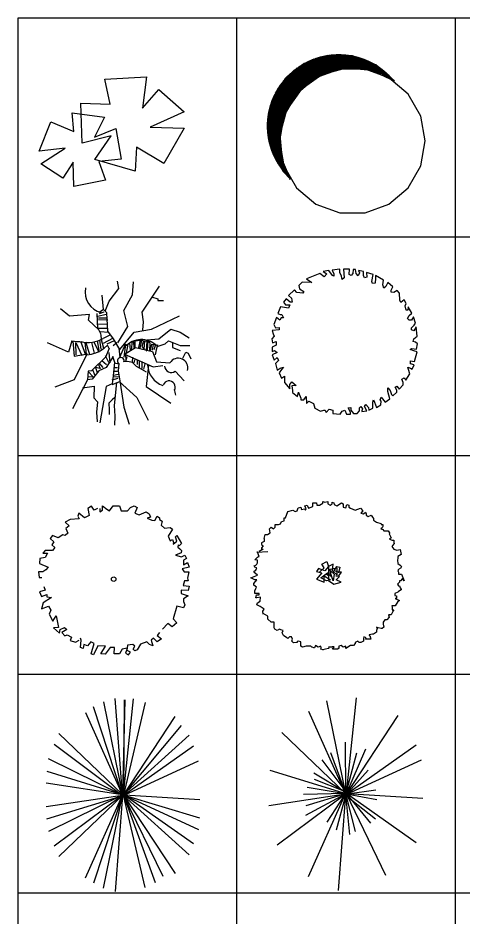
# Model space of a CAD drawing. Extents: x -72339 to 59654, y -38057 to 42097.
# Drawn here: x -346 to 11883, y 17224 to 41917 of the extents above; entities that cross this region are included whole.
import ezdxf

# ---------------------------------------------------------------- set-up
doc = ezdxf.new("R2010")
doc.units = 0
doc.header["$MEASUREMENT"] = 0
doc.layers.get('0').update_dxf_attribs({"linetype": 'CONTINUOUS'})
doc.styles.add('DIM', font='txt')

# ---------------------------------------------------------------- blocks, each defined once
blk = doc.blocks.new('431')
for p, q in [((-491, 2597), (33, 43)), ((59, 57), (333, 2681)), ((-986, 2311), (33, 43)), ((59, 42), (1473, 2196)), ((33, 57), (-1715, 1732)), ((24, 1469), (36, 71)), ((582, 1269), (36, 0)), ((1973, 1383), (71, 42)), ((59, 14), (-368, 1169)), ((36, 0), (345, 1169)), ((-618, 984), (95, 28)), ((71, 42), (2115, 984)), ((-2044, 699), (71, 43)), ((-832, 627), (12, 114)), ((36, 0), (654, 699)), ((12, 114), (-820, 442)), ((83, 43), (-2068, -285)), ((-1842, -1350), (21, 42)), ((24, 57), (-1117, 28)), ((-1058, -542), (36, 43)), ((36, 43), (-1058, -285)), ((-1022, 228), (24, 57)), ((-986, -2225), (33, 43)), ((-475, -727), (0, 0)), ((33, 28), (-167, -2602)), ((36, 57), (297, -984)), ((36, 28), (142, -1070)), ((36, 14), (855, -642)), ((47, 57), (713, -756)), ((1141, -2196), (59, 43)), ((1973, -1297), (71, 43)), ((83, 43), (867, 157)), ((2151, -85), (83, 43)), ((891, -114), (107, 28)), ((-214, -941), (36, -29))]:
    blk.add_line(p, q)
at = {"linetype": 'Continuous', "style": 'DIM', "flags": 1}
for tag in ['XVALUE', 'YVALUE']:
    blk.add_attdef(tag, (-98860, -67324), '', height=0.02, dxfattribs=at)
blk = doc.blocks.new('430')
for p, q in [((-524, 2568), (0, 15)), ((0, 29), (-201, 2659)), ((60, 2623), (0, 29)), ((26, 29), (299, 2652)), ((38, 2624), (26, 29)), ((620, 2553), (26, 14)), ((-1020, 2282), (0, 15)), ((0, 15), (-801, 2433)), ((26, 14), (1440, 2168)), ((1606, 1925), (26, 29)), ((0, 29), (-1749, 1703)), ((26, 29), (1820, 1654)), ((-1876, 1407), (-12, 15)), ((1939, 1355), (38, 14)), ((-12, 15), (-2029, 1012)), ((38, 14), (2082, 956)), ((-2077, 670), (38, 15)), ((50, 15), (-2101, 343)), ((50, 15), (-2101, -313)), ((-2077, -641), (38, 15)), ((-12, 14), (-2029, -983)), ((-1876, -1378), (-12, 14)), ((0, 0), (-1749, -1674)), ((-1020, -2253), (0, 14)), ((0, 14), (-801, -2404)), ((-524, -2539), (0, 14)), ((0, 0), (-201, -2630)), ((26, 15), (1440, -2138)), ((1107, -2224), (26, 15)), ((26, 15), (893, -2381)), ((620, -2524), (26, 15)), ((26, 0), (1820, -1625)), ((38, 15), (2105, -613)), ((38, 15), (2082, -927)), ((1939, -1326), (38, 15)), ((2117, -114), (50, 15))]:
    blk.add_line(p, q)
at = {"linetype": 'Continuous', "style": 'DIM', "flags": 1}
for tag in ['XVALUE', 'YVALUE']:
    blk.add_attdef(tag, (-92605, -67488), '', height=0.02, dxfattribs=at)
blk = doc.blocks.new('*X217')
at = {"color": 0}
for p, q in [((107, 2942), (1986, 4821)), ((107, 2950), (1978, 4821)), ((107, 2957), (1971, 4820)), ((108, 2964), (1963, 4820)), ((108, 2972), (1956, 4820)), ((109, 2979), (1948, 4819)), ((109, 2987), (1941, 4819)), ((110, 2995), (1933, 4818)), ((110, 3002), (1926, 4818)), ((111, 3010), (1918, 4817)), ((111, 3018), (1910, 4816)), ((112, 3025), (1902, 4816)), ((113, 3033), (1895, 4815)), ((113, 3041), (1887, 4814)), ((114, 3049), (1879, 4814)), ((115, 3056), (1871, 4813)), ((116, 3064), (1863, 4812)), ((117, 3072), (1855, 4811)), ((118, 3080), (1847, 4810)), ((118, 3088), (1839, 4809)), ((119, 3096), (1831, 4808)), ((120, 3104), (1823, 4807)), ((121, 3113), (1815, 4806)), ((123, 3121), (1807, 4805)), ((124, 3129), (1799, 4804)), ((125, 3137), (1791, 4803)), ((126, 3145), (1782, 4802)), ((127, 3154), (1774, 4800)), ((129, 3162), (1766, 4799)), ((130, 3170), (1757, 4798)), ((131, 3179), (1749, 4796)), ((133, 3187), (1740, 4795)), ((134, 3196), (1732, 4794)), ((136, 3205), (1723, 4792)), ((137, 3213), (1715, 4790)), ((139, 3222), (1706, 4789)), ((141, 3231), (1697, 4787)), ((142, 3239), (1688, 4785)), ((144, 3248), (1679, 4784)), ((146, 3257), (1671, 4782)), ((148, 3266), (1662, 4780)), ((150, 3275), (1653, 4778)), ((152, 3284), (1644, 4776)), ((154, 3293), (1634, 4774)), ((156, 3303), (1625, 4772)), ((158, 3312), (1616, 4770)), ((160, 3321), (1607, 4767)), ((163, 3330), (1597, 4765)), ((165, 3340), (1588, 4763)), ((167, 3349), (1578, 4760)), ((170, 3359), (1569, 4758)), ((172, 3369), (1559, 4755)), ((175, 3378), (1549, 4753)), ((178, 3388), (1540, 4750)), ((181, 3398), (1530, 4747)), ((184, 3408), (1520, 4744)), ((186, 3418), (1510, 4741)), ((189, 3428), (1500, 4738)), ((193, 3438), (1489, 4735)), ((196, 3449), (1479, 4732)), ((199, 3459), (1469, 4729)), ((203, 3469), (1458, 4725)), ((206, 3480), (1448, 4722)), ((210, 3491), (1437, 4718)), ((213, 3501), (1426, 4714)), ((217, 3512), (1415, 4711)), ((221, 3523), (1404, 4707)), ((225, 3534), (1393, 4703)), ((229, 3546), (1382, 4698)), ((234, 3557), (1371, 4694)), ((1132, 3960), (1993, 4821)), ((1178, 4000), (2000, 4822)), ((1214, 4028), (2008, 4822)), ((1245, 4052), (2015, 4822)), ((1272, 4072), (2022, 4822)), ((1297, 4090), (2029, 4822)), ((1320, 4106), (2037, 4823)), ((1341, 4120), (2044, 4823)), ((1362, 4134), (2051, 4823)), ((1381, 4146), (2058, 4823)), ((1400, 4158), (2065, 4823)), ((1418, 4169), (2072, 4823)), ((1436, 4179), (2079, 4823)), ((1452, 4189), (2086, 4823)), ((1469, 4198), (2093, 4823)), ((1485, 4207), (2100, 4823)), ((1500, 4216), (2107, 4823)), ((1515, 4224), (2114, 4822)), ((1530, 4231), (2121, 4822)), ((1545, 4239), (2128, 4822)), ((1559, 4246), (2135, 4822)), ((1573, 4253), (2142, 4822)), ((1586, 4259), (2149, 4821)), ((1600, 4266), (2155, 4821)), ((1613, 4272), (2162, 4821)), ((1626, 4278), (2169, 4820)), ((1639, 4283), (2176, 4820)), ((1651, 4289), (2182, 4820)), ((1664, 4294), (2189, 4819)), ((1676, 4299), (2196, 4819)), ((1688, 4304), (2202, 4818)), ((1700, 4309), (2209, 4818)), ((1712, 4314), (2215, 4818)), ((1724, 4319), (2222, 4817)), ((1735, 4323), (2229, 4817)), ((1746, 4327), (2235, 4816)), ((1758, 4332), (2242, 4815)), ((1769, 4336), (2248, 4815)), ((1780, 4340), (2255, 4814)), ((1791, 4343), (2261, 4814)), ((1802, 4347), (2267, 4813)), ((1812, 4351), (2274, 4812)), ((1823, 4354), (2280, 4812)), ((1833, 4358), (2287, 4811)), ((1844, 4361), (2293, 4810)), ((1854, 4364), (2299, 4810)), ((1864, 4367), (2306, 4809)), ((1874, 4371), (2312, 4808)), ((1885, 4374), (2318, 4807)), ((1895, 4376), (2324, 4806)), ((1904, 4379), (2331, 4806)), ((1914, 4382), (2337, 4805)), ((1924, 4385), (2343, 4804)), ((1934, 4387), (2349, 4803)), ((1943, 4390), (2356, 4802)), ((1953, 4392), (2362, 4801)), ((1962, 4395), (2368, 4800)), ((1972, 4397), (2374, 4799)), ((1981, 4399), (2380, 4798)), ((1990, 4402), (2386, 4797)), ((2000, 4404), (2392, 4796)), ((2009, 4406), (2398, 4795)), ((2018, 4408), (2404, 4794)), ((2027, 4410), (2410, 4793)), ((2036, 4412), (2416, 4792)), ((2045, 4414), (2422, 4791)), ((2054, 4415), (2428, 4790)), ((2063, 4417), (2434, 4789)), ((2071, 4419), (2440, 4788)), ((2080, 4421), (2446, 4787)), ((2089, 4422), (2452, 4786)), ((2097, 4424), (2458, 4784)), ((2106, 4425), (2464, 4783)), ((2115, 4427), (2470, 4782)), ((2123, 4428), (2476, 4781)), ((2131, 4430), (2481, 4779)), ((2140, 4431), (2487, 4778)), ((2148, 4432), (2493, 4777)), ((2157, 4433), (2499, 4776)), ((2165, 4435), (2505, 4774)), ((2173, 4436), (2510, 4773)), ((2181, 4437), (2516, 4772)), ((2189, 4438), (2522, 4770)), ((2198, 4439), (2528, 4769)), ((2206, 4440), (2533, 4768)), ((2214, 4441), (2539, 4766)), ((2222, 4442), (2545, 4765)), ((2230, 4443), (2550, 4763)), ((2238, 4444), (2556, 4762)), ((2246, 4445), (2561, 4761)), ((2253, 4445), (2567, 4759)), ((2261, 4446), (2573, 4758)), ((2269, 4447), (2578, 4756)), ((2277, 4448), (2584, 4755)), ((2284, 4448), (2589, 4753)), ((2292, 4449), (2595, 4752)), ((2300, 4449), (2600, 4750)), ((2307, 4450), (2606, 4749)), ((2315, 4451), (2612, 4747)), ((2323, 4451), (2617, 4745)), ((2330, 4452), (2622, 4744)), ((2338, 4452), (2628, 4742)), ((2345, 4452), (2633, 4741)), ((2353, 4453), (2639, 4739)), ((2360, 4453), (2644, 4737)), ((2367, 4453), (2650, 4736)), ((2375, 4454), (2655, 4734)), ((2382, 4454), (2660, 4732)), ((2389, 4454), (2666, 4731)), ((2397, 4454), (2671, 4729)), ((2404, 4455), (2677, 4727)), ((2411, 4455), (2682, 4725)), ((2418, 4455), (2687, 4724)), ((2426, 4455), (2692, 4722)), ((2433, 4455), (2698, 4720)), ((2440, 4455), (2703, 4718)), ((2447, 4455), (2708, 4717)), ((2454, 4455), (2714, 4715)), ((2461, 4455), (2719, 4713)), ((2468, 4455), (2724, 4711)), ((2475, 4455), (2729, 4709)), ((2482, 4455), (2735, 4707)), ((2489, 4455), (2740, 4705)), ((2496, 4455), (2745, 4704)), ((2503, 4454), (2750, 4702)), ((2510, 4454), (2755, 4700)), ((2517, 4454), (2760, 4698)), ((2523, 4454), (2766, 4696)), ((2530, 4454), (2771, 4694)), ((2537, 4453), (2776, 4692)), ((238, 3568), (1359, 4690)), ((243, 3580), (1348, 4685)), ((247, 3592), (1336, 4681)), ((252, 3604), (1324, 4676)), ((257, 3616), (1312, 4671)), ((262, 3628), (1300, 4666)), ((268, 3640), (1287, 4660)), ((273, 3653), (1275, 4655)), ((279, 3666), (1262, 4649)), ((285, 3679), (1249, 4643)), ((291, 3692), (1236, 4637)), ((297, 3705), (1222, 4631)), ((304, 3719), (1209, 4624)), ((311, 3733), (1195, 4617)), ((318, 3747), (1180, 4610)), ((325, 3762), (1166, 4602)), ((333, 3777), (1151, 4595)), ((341, 3792), (1136, 4587)), ((350, 3807), (1120, 4578)), ((359, 3823), (1104, 4569)), ((368, 3840), (1088, 4560)), ((378, 3857), (1071, 4550)), ((388, 3875), (1053, 4539)), ((400, 3893), (1035, 4528)), ((412, 3912), (1016, 4516)), ((424, 3932), (996, 4503)), ((438, 3953), (975, 4490)), ((453, 3975), (953, 4474)), ((470, 3998), (929, 4458)), ((2544, 4453), (2781, 4690)), ((2551, 4453), (2786, 4688)), ((2557, 4452), (2791, 4686)), ((2564, 4452), (2796, 4684)), ((2571, 4452), (2801, 4682)), ((2577, 4451), (2806, 4680)), ((2584, 4451), (2811, 4678)), ((2591, 4450), (2816, 4676)), ((2597, 4450), (2821, 4674)), ((2604, 4449), (2826, 4672)), ((2610, 4449), (2831, 4670)), ((2617, 4448), (2836, 4668)), ((2623, 4448), (2841, 4666)), ((2630, 4447), (2846, 4663)), ((2636, 4447), (2851, 4661)), ((2643, 4446), (2856, 4659)), ((2649, 4445), (2861, 4657)), ((2656, 4445), (2866, 4655)), ((2662, 4444), (2871, 4653)), ((2668, 4443), (2876, 4650)), ((2675, 4443), (2880, 4648)), ((2681, 4442), (2885, 4646)), ((2687, 4441), (2890, 4644)), ((2694, 4440), (2895, 4642)), ((2700, 4440), (2900, 4639)), ((2706, 4439), (2905, 4637)), ((2713, 4438), (2909, 4635)), ((2719, 4437), (2914, 4633)), ((2725, 4436), (2919, 4630)), ((2731, 4435), (2924, 4628)), ((2737, 4435), (2929, 4626)), ((2744, 4434), (2933, 4623)), ((2750, 4433), (2938, 4621)), ((2756, 4432), (2943, 4619)), ((2762, 4431), (2948, 4616)), ((2768, 4430), (2952, 4614)), ((2774, 4429), (2957, 4612)), ((2780, 4428), (2962, 4609)), ((2786, 4427), (2966, 4607)), ((2792, 4426), (2971, 4604)), ((2798, 4425), (2976, 4602)), ((2804, 4424), (2980, 4600)), ((2810, 4423), (2985, 4597)), ((2816, 4421), (2990, 4595)), ((2822, 4420), (2994, 4592)), ((2828, 4419), (2999, 4590)), ((2834, 4418), (3003, 4587)), ((2840, 4417), (3008, 4585)), ((2846, 4416), (3013, 4582)), ((2852, 4415), (3017, 4580)), ((2858, 4413), (3022, 4577)), ((2864, 4412), (3026, 4575)), ((2869, 4411), (3031, 4572)), ((2875, 4410), (3035, 4570)), ((2881, 4408), (3040, 4567)), ((2887, 4407), (3044, 4565)), ((2893, 4406), (3049, 4562)), ((2898, 4404), (3053, 4560)), ((2904, 4403), (3058, 4557)), ((2910, 4402), (3062, 4554)), ((2916, 4400), (3067, 4552)), ((2921, 4399), (3071, 4549)), ((2927, 4398), (3076, 4546)), ((2933, 4396), (3080, 4544)), ((2938, 4395), (3085, 4541)), ((2944, 4393), (3089, 4538)), ((2950, 4392), (3093, 4536)), ((2955, 4391), (3098, 4533)), ((2961, 4389), (3102, 4530)), ((2966, 4388), (3106, 4528)), ((2972, 4386), (3111, 4525)), ((2978, 4385), (3115, 4522)), ((2983, 4383), (3119, 4520)), ((2989, 4382), (3124, 4517)), ((2994, 4380), (3128, 4514)), ((3000, 4378), (3132, 4511)), ((3005, 4377), (3137, 4509)), ((3011, 4375), (3141, 4506)), ((3016, 4374), (3145, 4503)), ((3022, 4372), (3150, 4500)), ((3027, 4370), (3154, 4497)), ((3032, 4369), (3158, 4495)), ((3038, 4367), (3162, 4492)), ((3043, 4366), (3167, 4489)), ((3049, 4364), (3171, 4486)), ((3054, 4362), (3175, 4483)), ((3059, 4360), (3179, 4480)), ((3065, 4359), (3183, 4477)), ((3070, 4357), (3188, 4475)), ((3075, 4355), (3192, 4472)), ((3081, 4354), (3196, 4469)), ((3086, 4352), (3200, 4466)), ((3091, 4350), (3204, 4463)), ((3097, 4348), (3208, 4460)), ((3102, 4346), (3213, 4457)), ((3107, 4345), (3217, 4454)), ((3112, 4343), (3221, 4451)), ((3118, 4341), (3225, 4448)), ((3123, 4339), (3229, 4445)), ((489, 4024), (904, 4439)), ((510, 4053), (875, 4418)), ((536, 4085), (843, 4392)), ((568, 4125), (803, 4360)), ((619, 4183), (745, 4309)), ((3128, 4337), (3233, 4442)), ((3133, 4335), (3237, 4439)), ((3138, 4333), (3241, 4436)), ((3144, 4332), (3245, 4433)), ((3149, 4330), (3249, 4430)), ((3154, 4328), (3253, 4427)), ((3159, 4326), (3257, 4424)), ((3164, 4324), (3261, 4421)), ((3169, 4322), (3265, 4418)), ((3174, 4320), (3269, 4415)), ((3179, 4318), (3273, 4412)), ((3185, 4316), (3277, 4409)), ((3190, 4314), (3281, 4406)), ((3195, 4312), (3285, 4403)), ((3200, 4310), (3289, 4399)), ((3205, 4308), (3293, 4396)), ((3210, 4306), (3297, 4393)), ((3215, 4304), (3301, 4390)), ((3220, 4302), (3305, 4387)), ((3225, 4300), (3309, 4384)), ((3230, 4298), (3313, 4381)), ((3235, 4295), (3317, 4377)), ((3240, 4293), (3321, 4374)), ((3245, 4291), (3324, 4371)), ((3250, 4289), (3328, 4368)), ((3255, 4287), (3332, 4365)), ((3259, 4285), (3336, 4361)), ((3264, 4283), (3340, 4358)), ((3269, 4280), (3344, 4355)), ((3274, 4278), (3347, 4352)), ((3279, 4276), (3351, 4348)), ((3284, 4274), (3355, 4345)), ((3289, 4272), (3359, 4342)), ((3294, 4269), (3363, 4338)), ((3298, 4267), (3366, 4335)), ((3303, 4265), (3370, 4332)), ((3308, 4263), (3374, 4329)), ((3313, 4260), (3378, 4325)), ((3318, 4258), (3381, 4322)), ((3322, 4256), (3385, 4319)), ((3327, 4253), (3389, 4315)), ((3332, 4251), (3393, 4312)), ((3337, 4249), (3396, 4308)), ((3341, 4246), (3400, 4305)), ((3346, 4244), (3404, 4302)), ((3351, 4242), (3407, 4298)), ((3355, 4239), (3411, 4295)), ((3360, 4237), (3415, 4291)), ((3365, 4235), (3418, 4288)), ((3369, 4232), (3422, 4285)), ((3374, 4230), (3426, 4281)), ((3379, 4227), (3429, 4278)), ((3383, 4225), (3433, 4274)), ((3388, 4222), (3436, 4271)), ((3393, 4220), (3440, 4267)), ((3397, 4218), (3444, 4264)), ((3402, 4215), (3447, 4260)), ((3406, 4213), (3451, 4257)), ((3411, 4210), (3454, 4253)), ((3416, 4208), (3458, 4250)), ((3420, 4205), (3461, 4246)), ((3425, 4203), (3465, 4243)), ((3429, 4200), (3468, 4239)), ((3434, 4197), (3472, 4236)), ((3438, 4195), (3475, 4232)), ((3443, 4192), (3479, 4228)), ((3447, 4190), (3482, 4225)), ((3452, 4187), (3486, 4221)), ((3456, 4185), (3489, 4218)), ((3461, 4182), (3493, 4214)), ((3465, 4179), (3496, 4210)), ((3470, 4177), (3500, 4207)), ((3474, 4174), (3503, 4203)), ((3479, 4172), (3506, 4199)), ((3483, 4169), (3510, 4196)), ((3487, 4166), (3513, 4192)), ((3492, 4164), (3517, 4188)), ((3496, 4161), (3520, 4185)), ((3501, 4158), (3523, 4181)), ((3505, 4155), (3527, 4177)), ((3509, 4153), (3530, 4174)), ((3514, 4150), (3534, 4170)), ((3518, 4147), (3537, 4166)), ((3522, 4145), (3540, 4162)), ((3527, 4142), (3544, 4159)), ((3531, 4139), (3547, 4155)), ((3535, 4136), (3550, 4151)), ((3540, 4134), (3553, 4147)), ((3544, 4131), (3557, 4144)), ((3548, 4128), (3560, 4140)), ((3552, 4125), (3563, 4136)), ((3557, 4122), (3567, 4132)), ((3561, 4120), (3570, 4128)), ((3565, 4117), (3573, 4125)), ((3569, 4114), (3576, 4121)), ((3574, 4111), (3579, 4117)), ((3578, 4108), (3583, 4113)), ((3582, 4105), (3586, 4109)), ((3586, 4102), (3589, 4105)), ((3590, 4100), (3592, 4101)), ((3595, 4097), (3595, 4097)), ((106, 2935), (941, 3769)), ((106, 2927), (901, 3723)), ((105, 2906), (829, 3629)), ((105, 2898), (811, 3604)), ((105, 2891), (795, 3581)), ((105, 2884), (781, 3560)), ((105, 2877), (767, 3539)), ((105, 2870), (755, 3520)), ((105, 2863), (743, 3501)), ((105, 2855), (732, 3483)), ((105, 2848), (722, 3465)), ((106, 2920), (873, 3687)), ((106, 2913), (849, 3656)), ((105, 2841), (712, 3449)), ((105, 2834), (703, 3432)), ((105, 2827), (694, 3416)), ((105, 2820), (685, 3401)), ((105, 2814), (677, 3386)), ((105, 2807), (670, 3371)), ((106, 2800), (662, 3356)), ((106, 2793), (655, 3342)), ((106, 2786), (648, 3328)), ((106, 2779), (642, 3315)), ((107, 2772), (635, 3301)), ((107, 2766), (629, 3288)), ((107, 2759), (623, 3275)), ((108, 2752), (618, 3262)), ((108, 2746), (612, 3250)), ((108, 2739), (607, 3237)), ((109, 2732), (602, 3225)), ((109, 2726), (597, 3213)), ((110, 2719), (592, 3201)), ((110, 2712), (587, 3189)), ((111, 2706), (582, 3177)), ((111, 2699), (578, 3166)), ((112, 2693), (574, 3155)), ((112, 2686), (569, 3143)), ((113, 2680), (565, 3132)), ((113, 2673), (561, 3121)), ((114, 2667), (558, 3110)), ((115, 2660), (554, 3099)), ((115, 2654), (550, 3089)), ((116, 2647), (547, 3078)), ((117, 2641), (543, 3068)), ((117, 2635), (540, 3057)), ((118, 2628), (537, 3047)), ((119, 2622), (534, 3037)), ((120, 2616), (530, 3027)), ((120, 2610), (527, 3016)), ((121, 2603), (525, 3006)), ((122, 2597), (522, 2997)), ((123, 2591), (519, 2987)), ((124, 2585), (516, 2977)), ((125, 2578), (514, 2967)), ((126, 2572), (511, 2958)), ((127, 2566), (509, 2948)), ((127, 2560), (506, 2939)), ((128, 2554), (504, 2929)), ((129, 2548), (502, 2920)), ((130, 2542), (499, 2911)), ((131, 2536), (497, 2901)), ((132, 2529), (495, 2892)), ((133, 2523), (493, 2883)), ((134, 2517), (491, 2874)), ((135, 2511), (489, 2865)), ((137, 2505), (487, 2856)), ((138, 2499), (486, 2847)), ((139, 2493), (484, 2838)), ((140, 2488), (482, 2830)), ((141, 2482), (480, 2821)), ((142, 2476), (479, 2812)), ((143, 2470), (477, 2804)), ((145, 2464), (476, 2795)), ((146, 2458), (474, 2786)), ((147, 2452), (473, 2778)), ((148, 2446), (471, 2770)), ((150, 2441), (470, 2761)), ((151, 2435), (469, 2753)), ((152, 2429), (468, 2744)), ((153, 2423), (466, 2736)), ((155, 2417), (465, 2728)), ((156, 2412), (464, 2720)), ((157, 2406), (463, 2712)), ((159, 2400), (462, 2703)), ((160, 2395), (461, 2695)), ((161, 2389), (460, 2687)), ((163, 2383), (459, 2679)), ((164, 2378), (458, 2671)), ((166, 2372), (457, 2663)), ((167, 2366), (456, 2655)), ((169, 2361), (456, 2648)), ((170, 2355), (455, 2640)), ((172, 2349), (454, 2632)), ((173, 2344), (453, 2624)), ((175, 2338), (453, 2617)), ((176, 2333), (452, 2609)), ((178, 2327), (452, 2601)), ((179, 2322), (451, 2594)), ((181, 2316), (450, 2586)), ((182, 2311), (450, 2578)), ((184, 2305), (449, 2571)), ((186, 2300), (449, 2563)), ((187, 2294), (449, 2556)), ((189, 2289), (448, 2548)), ((190, 2283), (448, 2541)), ((192, 2278), (448, 2534)), ((194, 2273), (447, 2526)), ((195, 2267), (447, 2519)), ((197, 2262), (447, 2512)), ((199, 2257), (447, 2504)), ((201, 2251), (446, 2497)), ((202, 2246), (446, 2490)), ((204, 2241), (446, 2483)), ((206, 2235), (446, 2475)), ((208, 2230), (446, 2468)), ((209, 2225), (446, 2461)), ((211, 2219), (446, 2454)), ((213, 2214), (446, 2447)), ((215, 2209), (446, 2440)), ((217, 2204), (446, 2433)), ((219, 2198), (446, 2426)), ((220, 2193), (446, 2419)), ((222, 2188), (446, 2412)), ((224, 2183), (446, 2405)), ((226, 2178), (447, 2398)), ((228, 2173), (447, 2391)), ((230, 2167), (447, 2384)), ((232, 2162), (447, 2378)), ((234, 2157), (447, 2371)), ((236, 2152), (448, 2364)), ((238, 2147), (448, 2357)), ((240, 2142), (448, 2350)), ((242, 2137), (449, 2344)), ((244, 2132), (449, 2337)), ((246, 2127), (449, 2330)), ((248, 2122), (450, 2324)), ((250, 2117), (450, 2317)), ((252, 2111), (451, 2310)), ((254, 2106), (451, 2304)), ((256, 2101), (452, 2297)), ((258, 2097), (452, 2291)), ((260, 2092), (453, 2284)), ((262, 2087), (453, 2278)), ((264, 2082), (454, 2271)), ((266, 2077), (454, 2265)), ((269, 2072), (455, 2258)), ((271, 2067), (456, 2252)), ((273, 2062), (456, 2245)), ((275, 2057), (457, 2239)), ((277, 2052), (458, 2233)), ((279, 2047), (458, 2226)), ((282, 2042), (459, 2220)), ((284, 2038), (460, 2214)), ((286, 2033), (461, 2207)), ((288, 2028), (461, 2201)), ((291, 2023), (462, 2195)), ((293, 2018), (463, 2188)), ((295, 2013), (464, 2182)), ((297, 2009), (465, 2176)), ((300, 2004), (466, 2170)), ((302, 1999), (466, 2164)), ((304, 1994), (467, 2157)), ((307, 1990), (468, 2151)), ((309, 1985), (469, 2145)), ((311, 1980), (470, 2139)), ((314, 1975), (471, 2133)), ((316, 1971), (472, 2127)), ((318, 1966), (473, 2121)), ((321, 1961), (474, 2115)), ((323, 1957), (475, 2109)), ((326, 1952), (476, 2103)), ((328, 1947), (477, 2097)), ((331, 1943), (478, 2091)), ((333, 1938), (480, 2085)), ((335, 1933), (481, 2079)), ((338, 1929), (482, 2073)), ((340, 1924), (483, 2067)), ((343, 1920), (484, 2061)), ((345, 1915), (485, 2055)), ((348, 1911), (486, 2049)), ((350, 1906), (488, 2043)), ((353, 1901), (489, 2037)), ((355, 1897), (490, 2032)), ((358, 1892), (491, 2026)), ((361, 1888), (493, 2020)), ((363, 1883), (494, 2014)), ((366, 1879), (495, 2008)), ((368, 1874), (497, 2003)), ((371, 1870), (498, 1997)), ((373, 1865), (499, 1991)), ((376, 1861), (501, 1985)), ((379, 1857), (502, 1980)), ((381, 1852), (503, 1974)), ((384, 1848), (505, 1968)), ((387, 1843), (506, 1963)), ((389, 1839), (508, 1957)), ((392, 1834), (509, 1951)), ((395, 1830), (510, 1946)), ((397, 1826), (512, 1940)), ((400, 1821), (513, 1935)), ((403, 1817), (515, 1929)), ((405, 1813), (516, 1923)), ((408, 1808), (518, 1918)), ((411, 1804), (519, 1912)), ((414, 1800), (521, 1907)), ((416, 1795), (523, 1901)), ((419, 1791), (524, 1896)), ((422, 1787), (526, 1890)), ((425, 1782), (527, 1885)), ((428, 1778), (529, 1879)), ((430, 1774), (531, 1874)), ((433, 1770), (532, 1869)), ((436, 1765), (534, 1863)), ((439, 1761), (535, 1858)), ((442, 1757), (537, 1852)), ((445, 1753), (539, 1847)), ((447, 1748), (541, 1842)), ((450, 1744), (542, 1836)), ((453, 1740), (544, 1831)), ((456, 1736), (546, 1826)), ((459, 1732), (547, 1820)), ((462, 1728), (549, 1815)), ((465, 1723), (551, 1810)), ((468, 1719), (553, 1804)), ((471, 1715), (555, 1799)), ((474, 1711), (556, 1794)), ((477, 1707), (558, 1789)), ((480, 1703), (560, 1783)), ((483, 1699), (562, 1778)), ((486, 1695), (564, 1773)), ((489, 1691), (566, 1768)), ((492, 1687), (568, 1763)), ((495, 1682), (569, 1757)), ((498, 1678), (571, 1752)), ((501, 1674), (573, 1747)), ((504, 1670), (575, 1742)), ((507, 1666), (577, 1737)), ((510, 1662), (579, 1732)), ((513, 1658), (581, 1727)), ((516, 1654), (583, 1722)), ((519, 1650), (585, 1716)), ((522, 1646), (587, 1711)), ((525, 1642), (589, 1706)), ((528, 1638), (591, 1701)), ((531, 1635), (593, 1696)), ((535, 1631), (595, 1691)), ((538, 1627), (597, 1686)), ((541, 1623), (599, 1681)), ((544, 1619), (601, 1676)), ((547, 1615), (603, 1671)), ((550, 1611), (606, 1666)), ((554, 1607), (608, 1661)), ((557, 1603), (610, 1656)), ((560, 1599), (612, 1651)), ((563, 1596), (614, 1646)), ((566, 1592), (616, 1642)), ((570, 1588), (618, 1637)), ((573, 1584), (621, 1632)), ((576, 1580), (623, 1627)), ((579, 1576), (625, 1622)), ((583, 1573), (627, 1617)), ((586, 1569), (629, 1612)), ((589, 1565), (632, 1607)), ((593, 1561), (634, 1603)), ((596, 1558), (636, 1598)), ((599, 1554), (638, 1593)), ((603, 1550), (641, 1588)), ((606, 1546), (643, 1583)), ((609, 1543), (645, 1579)), ((613, 1539), (648, 1574)), ((616, 1535), (650, 1569)), ((619, 1531), (652, 1564)), ((623, 1528), (655, 1560)), ((626, 1524), (657, 1555)), ((629, 1520), (659, 1550)), ((633, 1517), (662, 1546)), ((636, 1513), (664, 1541)), ((640, 1509), (666, 1536)), ((643, 1506), (669, 1532)), ((647, 1502), (671, 1527)), ((650, 1499), (674, 1522)), ((654, 1495), (676, 1518)), ((657, 1491), (679, 1513)), ((660, 1488), (681, 1508)), ((664, 1484), (683, 1504)), ((667, 1481), (686, 1499)), ((671, 1477), (688, 1495)), ((674, 1473), (691, 1490)), ((678, 1470), (693, 1485)), ((682, 1466), (696, 1481)), ((685, 1463), (698, 1476)), ((689, 1459), (701, 1472)), ((692, 1456), (704, 1467)), ((696, 1452), (706, 1463)), ((699, 1449), (709, 1458)), ((703, 1445), (711, 1454)), ((707, 1442), (714, 1449)), ((710, 1438), (716, 1445)), ((714, 1435), (719, 1440)), ((717, 1432), (722, 1436)), ((721, 1428), (724, 1431)), ((725, 1425), (727, 1427)), ((728, 1421), (729, 1422)), ((732, 1418), (732, 1418))]:
    blk.add_line(p, q, dxfattribs=at)
blk = doc.blocks.new('BL_561')
for points in [[(0, 2), (-1, 1), (0, 0), (0, 2)], [(-1, 2), (-1, 1)], [(1, 4), (1, 5), (0, 5), (0, 5), (0, 4)], [(1, 4), (1, 3), (1, 1), (1, 1), (0, -4), (0, -5)], [(0, -4), (-1, -4), (0, -5), (-1, -6), (0, -6), (0, -5), (0, -6), (1, -6), (1, -6)]]:
    blk.add_lwpolyline(points)
for centre, radius, start, end in [((0, 3), 1.34, 123.2299, 187.7034), ((-9, -3), 8.61, 352.2709, 23.6419), ((2, -5), 1.27, 182.3655, 215.333)]:
    blk.add_arc(centre, radius, start, end)
blk = doc.blocks.new('401')
at = {"linetype": 'Continuous'}
for points in [[(1128, 1836), (613, 2284), (-25, 2529), (-707, 2541), (-1353, 2318), (-1883, 1889), (-2235, 1303), (-2365, 633), (-2258, -41), (-1927, -638), (-1738, -841)], [(1968, 196), (1848, 880), (1501, 1481), (968, 1928), (316, 2165), (-379, 2165), (-1032, 1928), (-1564, 1481), (-1911, 880), (-2032, 196), (-1911, -488), (-1564, -1090), (-1032, -1536), (-379, -1774), (316, -1774), (968, -1536), (1501, -1090), (1848, -488), (1968, 196)], [(1128, 1836), (496, 2129), (-197, 2189), (-870, 2008), (-1439, 1608), (-1838, 1037), (-2017, 364), (-1955, -330), (-1738, -841)]]:
    blk.add_lwpolyline(points, dxfattribs=at)
blk.add_blockref('*X217', (-2470, -2258))
blk.add_blockref('BL_561', (-1744, -854), dxfattribs=at)
at = {"linetype": 'Continuous', "style": 'DIM', "flags": 1}
for tag in ['XVALUE', 'YVALUE']:
    blk.add_attdef(tag, (-94956, -66397), '', height=0.02, dxfattribs=at)
blk = doc.blocks.new('411')
for p, q in [((-755, 2005), (-1116, 1860)), ((-635, 1913), (-755, 2005)), ((-504, 2083), (-657, 2057)), ((-657, 2057), (-558, 1992)), ((-558, 1992), (-635, 1913)), ((-405, 1952), (-504, 2083)), ((-208, 2123), (-416, 2097)), ((-416, 2097), (-372, 1992)), ((-372, 1992), (-372, 1926)), ((-208, 2031), (-208, 2123)), ((-154, 1926), (-208, 2031)), ((65, 2123), (-99, 2123)), ((-99, 2123), (-88, 1886)), ((54, 1978), (65, 2123)), ((109, 1952), (54, 1978)), ((153, 2005), (109, 1952)), ((164, 2110), (153, 2005)), ((229, 2110), (164, 2110)), ((240, 2005), (229, 2110)), ((295, 1939), (240, 2005)), ((339, 2018), (295, 1939)), ((448, 2057), (306, 2083)), ((306, 2083), (339, 2018)), ((448, 1952), (448, 2057)), ((710, 1978), (524, 2031)), ((524, 2031), (535, 1900)), ((678, 1781), (710, 1978)), ((-1236, 1768), (-1324, 1676)), ((-974, 1755), (-1236, 1768)), ((-1116, 1860), (-974, 1755)), ((-372, 1926), (-405, 1952)), ((-143, 1834), (-154, 1926)), ((-88, 1886), (-143, 1834)), ((470, 1886), (448, 1952)), ((535, 1900), (470, 1886)), ((688, 1729), (678, 1781)), ((765, 1742), (688, 1729)), ((776, 1873), (765, 1742)), ((995, 1821), (776, 1952)), ((776, 1952), (776, 1873)), ((973, 1690), (995, 1821)), ((1115, 1755), (1060, 1650)), ((1246, 1637), (1115, 1755)), ((-1444, 1558), (-1608, 1401)), ((-1378, 1480), (-1444, 1558)), ((-1324, 1676), (-1313, 1585)), ((-1313, 1585), (-1193, 1506)), ((-1193, 1506), (-1214, 1467)), ((1006, 1598), (973, 1690)), ((1060, 1650), (1006, 1598)), ((1202, 1545), (1246, 1637)), ((1202, 1493), (1202, 1545)), ((1279, 1480), (1202, 1493)), ((1367, 1532), (1279, 1480)), ((1432, 1467), (1367, 1532)), ((-1674, 1309), (-1750, 1217)), ((-1564, 1217), (-1674, 1309)), ((-1608, 1401), (-1532, 1322)), ((-1532, 1322), (-1510, 1217)), ((-1214, 1467), (-1378, 1480)), ((1443, 1270), (1432, 1467)), ((1465, 1204), (1443, 1270)), ((1563, 1283), (1465, 1204)), ((1618, 1178), (1563, 1283)), ((-1827, 1086), (-1903, 902)), ((-1608, 1047), (-1827, 1086)), ((-1750, 1217), (-1696, 1139)), ((-1696, 1139), (-1575, 1139)), ((-1575, 1139), (-1608, 1047)), ((-1510, 1217), (-1564, 1217)), ((1585, 1112), (1618, 1178)), ((1618, 994), (1585, 1112)), ((1662, 994), (1618, 994)), ((1673, 1086), (1662, 994)), ((1771, 915), (1673, 1086)), ((-1936, 797), (-2013, 600)), ((-1849, 718), (-1936, 797)), ((-1903, 902), (-1838, 876)), ((-1816, 784), (-1849, 718)), ((-1838, 876), (-1794, 876)), ((-1750, 784), (-1816, 784)), ((-1794, 876), (-1750, 784)), ((1651, 771), (1695, 850)), ((1695, 718), (1651, 771)), ((1695, 850), (1771, 915)), ((1815, 810), (1760, 718)), ((1870, 640), (1815, 810)), ((-2013, 600), (-1969, 509)), ((-1969, 509), (-1871, 522)), ((-1871, 522), (-1871, 456)), ((1760, 718), (1695, 718)), ((1760, 509), (1837, 587)), ((1760, 456), (1760, 509)), ((1891, 535), (1826, 430)), ((1837, 587), (1870, 640)), ((1913, 286), (1891, 535)), ((-2002, 286), (-2067, 207)), ((-1871, 456), (-2056, 443)), ((-2056, 443), (-2035, 351)), ((-2035, 351), (-2002, 286)), ((1826, 430), (1760, 456)), ((1826, 207), (1913, 286)), ((-2067, 207), (-2046, 102)), ((-1947, 36), (-2056, -16)), ((-2046, 102), (-1947, 141)), ((-1947, 141), (-1947, 36)), ((1804, 141), (1826, 207)), ((1870, 115), (1804, 141)), ((1924, 76), (1870, 115)), ((1902, -69), (1924, 76)), ((-2056, -16), (-2056, -135)), ((-2056, -135), (-1991, -108)), ((-1925, -161), (-2056, -226)), ((-2056, -226), (-2002, -371)), ((-1991, -108), (-1925, -161)), ((1727, -82), (1771, -56)), ((1826, -121), (1727, -82)), ((1771, -56), (1902, -69)), ((1913, -148), (1826, -121)), ((1848, -410), (1913, -148)), ((-2002, -371), (-1925, -305)), ((-1882, -384), (-1969, -463)), ((-1969, -463), (-1925, -646)), ((-1925, -305), (-1882, -384)), ((1738, -476), (1738, -397)), ((1738, -397), (1848, -410)), ((1837, -502), (1738, -476)), ((-1925, -646), (-1838, -594)), ((-1805, -633), (-1871, -725)), ((-1871, -725), (-1805, -869)), ((-1838, -594), (-1750, -567)), ((-1750, -567), (-1805, -633)), ((1684, -633), (1662, -567)), ((1662, -567), (1738, -594)), ((1716, -751), (1684, -633)), ((1738, -594), (1782, -620)), ((1782, -620), (1837, -502)), ((-1805, -869), (-1717, -817)), ((-1717, -817), (-1717, -987)), ((-1717, -987), (-1575, -1158)), ((-1575, -1040), (-1521, -974)), ((-1521, -974), (-1400, -1066)), ((1498, -896), (1563, -856)), ((1531, -987), (1498, -896)), ((1531, -1053), (1531, -987)), ((1563, -856), (1607, -922)), ((1607, -922), (1716, -751)), ((-1575, -1158), (-1575, -1040)), ((-1400, -1066), (-1521, -1079)), ((-1521, -1079), (-1499, -1211)), ((-1499, -1211), (-1499, -1263)), ((1115, -1237), (1115, -1132)), ((1115, -1132), (1181, -1211)), ((1181, -1211), (1214, -1316)), ((1312, -1119), (1356, -1092)), ((1356, -1198), (1312, -1119)), ((1356, -1092), (1399, -1132)), ((1356, -1250), (1356, -1198)), ((1399, -1132), (1421, -1171)), ((1421, -1171), (1531, -1053)), ((-1499, -1263), (-1368, -1368)), ((-1368, -1368), (-1335, -1250)), ((-1335, -1250), (-1335, -1263)), ((-1335, -1263), (-1269, -1421)), ((-1269, -1421), (-1269, -1460)), ((-1269, -1460), (-1193, -1460)), ((-1193, -1460), (-1127, -1368)), ((-1127, -1368), (-1116, -1565)), ((700, -1525), (721, -1460)), ((721, -1460), (743, -1525)), ((907, -1460), (929, -1394)), ((929, -1499), (907, -1460)), ((929, -1394), (1039, -1525)), ((1039, -1525), (1170, -1434)), ((1170, -1434), (1115, -1237)), ((1214, -1316), (1246, -1355)), ((1246, -1355), (1356, -1250)), ((-1116, -1565), (-1050, -1499)), ((-1050, -1499), (-930, -1565)), ((-930, -1565), (-886, -1696)), ((-886, -1696), (-733, -1775)), ((-580, -1814), (-493, -1722)), ((-493, -1722), (-394, -1749)), ((21, -1683), (98, -1670)), ((87, -1801), (21, -1683)), ((98, -1670), (98, -1749)), ((339, -1683), (371, -1644)), ((339, -1762), (339, -1683)), ((371, -1644), (415, -1709)), ((415, -1709), (404, -1762)), ((470, -1644), (514, -1591)), ((535, -1762), (470, -1644)), ((514, -1591), (579, -1670)), ((579, -1670), (590, -1749)), ((590, -1749), (700, -1696)), ((700, -1696), (700, -1525)), ((743, -1525), (798, -1670)), ((798, -1670), (918, -1604)), ((918, -1604), (929, -1499)), ((-733, -1775), (-646, -1749)), ((-646, -1749), (-602, -1749)), ((-602, -1749), (-580, -1814)), ((-394, -1749), (-394, -1840)), ((-394, -1840), (-197, -1854)), ((-197, -1854), (-143, -1775)), ((-143, -1775), (-66, -1749)), ((-66, -1749), (-22, -1854)), ((-22, -1854), (87, -1854)), ((87, -1854), (87, -1801)), ((98, -1749), (174, -1840)), ((174, -1840), (273, -1840)), ((273, -1840), (339, -1762)), ((404, -1762), (404, -1788)), ((404, -1788), (535, -1762))]:
    blk.add_line(p, q)
at = {"linetype": 'Continuous', "style": 'DIM', "flags": 1}
for tag in ['XVALUE', 'YVALUE']:
    blk.add_attdef(tag, (-97875, -68713), '', height=0.02, dxfattribs=at)
blk = doc.blocks.new('421')
for points in [[(-1772, 979), (-1743, 1082), (-1686, 1082), (-1614, 1134), (-1629, 1237), (-1586, 1289), (-1514, 1237), (-1471, 1289), (-1471, 1357), (-1385, 1357), (-1328, 1375), (-1299, 1443), (-1228, 1461), (-1228, 1547), (-1185, 1547), (-1127, 1718), (-984, 1753), (-927, 1718), (-870, 1736), (-841, 1821), (-770, 1839), (-755, 1770), (-669, 1787), (-641, 1753), (-626, 1787), (-655, 1873), (-598, 1890), (-555, 1804), (-440, 1856), (-440, 1959), (-340, 1959), (-326, 1890), (-254, 1890), (-168, 1942), (-168, 1993), (-111, 1976), (-25, 1993), (-25, 1924), (32, 1890), (90, 1924), (90, 1976), (132, 1959), (147, 1907), (219, 1873), (347, 1959), (390, 1924), (390, 1839), (462, 1821), (491, 1907), (548, 1890), (548, 1839), (591, 1804), (720, 1753), (863, 1804), (934, 1736), (877, 1667), (949, 1650), (1006, 1701), (1020, 1650), (1020, 1615), (1078, 1581), (1163, 1615), (1192, 1564), (1221, 1529), (1221, 1495), (1221, 1478), (1307, 1426), (1421, 1392), (1435, 1375), (1435, 1357), (1479, 1357), (1479, 1306), (1464, 1271), (1421, 1237), (1479, 1220), (1507, 1186), (1622, 1186), (1665, 1134), (1665, 1117), (1665, 1117), (1650, 1100), (1708, 997), (1665, 962), (1665, 962), (1665, 962), (1736, 928), (1779, 928), (1779, 876), (1794, 825), (1779, 825), (1722, 756), (1779, 687), (1865, 653), (1951, 670), (1980, 533), (1894, 481), (1894, 430), (1879, 395), (1879, 378), (1894, 292), (1951, 241), (1994, 206), (1965, 155), (1951, 155), (1894, 120), (1908, 103), (1894, 86), (1908, 52), (1908, 0), (1937, 0), (1951, 0), (1994, 0), (2065, -189), (2023, -120), (1965, -189), (1937, -189), (1937, -223), (1879, -275), (1908, -326), (1937, -326), (1951, -378), (1980, -412), (1980, -429), (1908, -481), (1908, -481), (1894, -498), (1808, -533), (1808, -584), (1851, -601), (1851, -653), (1851, -670), (1851, -670), (1822, -670), (1937, -722), (1894, -756), (1822, -876), (1722, -876), (1736, -911), (1736, -979), (1779, -979), (1751, -1014), (1751, -1014), (1751, -1031), (1708, -1117), (1636, -1117), (1650, -1185), (1593, -1254), (1536, -1254), (1493, -1323), (1493, -1323), (1493, -1374), (1493, -1374), (1507, -1460), (1464, -1495), (1435, -1495), (1350, -1478), (1307, -1460), (1307, -1460), (1321, -1495), (1307, -1546), (1307, -1598), (1307, -1598), (1221, -1649), (1192, -1649), (1106, -1667), (1106, -1684), (1121, -1684), (1149, -1787), (1049, -1787), (1006, -1787), (1020, -1753), (963, -1718), (949, -1770), (949, -1839), (949, -1839), (877, -1873), (834, -1873), (791, -1839), (720, -1873), (720, -1873), (720, -1907), (677, -1959), (591, -1959), (462, -2045), (462, -1976), (390, -2010), (333, -1959), (276, -1976), (276, -2010), (276, -2045), (247, -2045), (261, -2045), (233, -2062), (176, -2062), (104, -2062), (147, -1993), (90, -1993), (75, -2010), (4, -2010), (-11, -2010), (4, -2027), (-11, -2045), (-97, -2062), (-168, -2079), (-154, -2079), (-225, -2062), (-211, -2027), (-225, -1976), (-297, -2010), (-369, -1959), (-383, -2010), (-397, -2027), (-412, -2027), (-454, -2010), (-469, -2010), (-497, -1976), (-497, -1976), (-626, -1976), (-727, -2010), (-770, -1976), (-770, -1924), (-770, -1924), (-770, -1856), (-841, -1839), (-870, -1856), (-870, -1873), (-870, -1873), (-884, -1873), (-970, -1890), (-1013, -1839), (-999, -1787), (-1027, -1718), (-1084, -1718), (-1127, -1770), (-1156, -1753), (-1242, -1684), (-1285, -1615), (-1256, -1546), (-1314, -1529), (-1356, -1512), (-1414, -1546), (-1485, -1512), (-1500, -1478), (-1500, -1323), (-1586, -1323), (-1672, -1237), (-1672, -1151), (-1800, -1082), (-1800, -1100), (-1815, -1014), (-1772, -962), (-1886, -894), (-1972, -842), (-1958, -790), (-1886, -739), (-1872, -636), (-1972, -653), (-1986, -653), (-2001, -653), (-1986, -567), (-1972, -567), (-1915, -567), (-1915, -533), (-1929, -533), (-2029, -533), (-2029, -464), (-2001, -395), (-1986, -361), (-2058, -309), (-2058, -258), (-1972, -155), (-2029, -155), (-2144, -103), (-1958, -34), (-2058, 52), (-2029, 86), (-2001, 103), (-1986, 155), (-1972, 172), (-2029, 189), (-2044, 223), (-2001, 241), (-1986, 258), (-1972, 275), (-1958, 309), (-1958, 378), (-2029, 395), (-2029, 395), (-1958, 464), (-1929, 481), (-1915, 481), (-1915, 481), (-1958, 602), (-1972, 602), (-1672, 619)], [(-1772, 979), (-1772, 894), (-1843, 859), (-1843, 808), (-1800, 773), (-1843, 722), (-1843, 687), (-1800, 687), (-1915, 619)], [(-254, 52), (-125, 172), (-197, 275), (-54, 344), (-11, 206), (-111, 86), (-283, 155), (-340, 69), (-197, 34), (-340, -137), (-125, -223), (-125, -52), (47, -155), (-68, -189), (-225, -103), (-39, 34), (61, -69), (47, 86), (147, 0), (118, -189), (47, 34), (32, 137), (219, 172), (219, -17), (104, 86), (118, 275), (-11, 206), (-11, -172), (132, -275), (333, -223), (204, -155), (290, -69), (190, -52), (276, -52), (347, 52), (261, 52), (147, 86), (219, 206), (304, 189), (261, 34)]]:
    blk.add_lwpolyline(points)
at = {"const_width": 50}
blk.add_lwpolyline([(-50, 0, 1), (0, 0, 1)], format="xyb", close=True, dxfattribs=at)
at = {"linetype": 'Continuous', "style": 'DIM', "flags": 1}
for tag in ['XVALUE', 'YVALUE']:
    blk.add_attdef(tag, (-92012, -67229), '', height=0.02, dxfattribs=at)
blk = doc.blocks.new('415')
for points in [[(-149.197221, 153.605037), (-196.256437, 382.835336), (183.253366, 405.606558), (148.338464, 118.689164), (298.624346, 290.232368), (527.848266, 83.773291), (218.168268, -54.372121), (527.848266, -64.998691), (344.165522, -386.831959), (92.171013, -238.059977), (80.026699, -456.663705), (-287.338789, -351.916085), (-138.570947, -134.830438), (-402.709769, -203.144103), (-414.854083, 164.231607)], [(-251.813447, -368.910029), (-190.4428, -540.325554), (-480.278212, -599.456812), (-484.827371, -374.622111), (-581.790806, -523.229372), (-780.984778, -389.31783), (-557.582248, -248.968223), (-797.28887, -274.720914), (-691.070773, -6.687381), (-480.65894, -93.667929), (-495.261383, 76.050284), (-200.805625, 35.624706), (-291.608687, -147.896881), (-95.632928, -66.328572), (-46.017214, -347.981883)]]:
    blk.add_lwpolyline(points, close=True)
at = {"style": 'DIM', "flags": 1}
for tag in ['YVALUE', 'XVALUE']:
    blk.add_attdef(tag, (-999999, -999999), '', height=0.02, dxfattribs=at)
blk = doc.blocks.new('420')
for points in [[(-409, 1939), (-501, 1891), (-567, 2001), (-672, 1939), (-632, 1749), (-763, 1687), (-921, 1813), (-947, 1734), (-908, 1655), (-1157, 1639), (-1289, 1561), (-1184, 1466), (-1275, 1387), (-1223, 1261), (-1289, 1198), (-1354, 1214), (-1485, 1135), (-1643, 1198), (-1708, 1120), (-1603, 1025), (-1656, 946), (-1577, 868), (-1643, 789), (-1840, 789), (-1905, 710), (-1774, 710), (-1840, 600), (-1984, 569), (-1997, 427), (-1761, 332), (-1827, 253), (-1905, 206), (-2023, 206), (-2010, 49), (-1932, 49)], [(-344, 1939), (-344, 1844), (-265, 1891), (-265, 2017), (-147, 1923), (-81, 1875), (24, 2017), (195, 2017), (247, 1875), (418, 1875), (496, 1970), (601, 2017), (680, 1970), (614, 1813), (732, 1765), (929, 1844), (1008, 1797), (1047, 1702), (956, 1671), (1087, 1623), (1166, 1608), (1231, 1734), (1297, 1687), (1297, 1639), (1363, 1592), (1336, 1482), (1428, 1403), (1585, 1419), (1651, 1372), (1533, 1182), (1585, 1056), (1651, 1088), (1677, 1009), (1664, 962), (1769, 1041), (1730, 1167), (1769, 1198), (1900, 978), (1835, 915), (1809, 946), (1795, 883), (1848, 836), (1900, 789), (1887, 726), (1730, 663), (1900, 616), (1992, 663), (2032, 569), (1953, 521), (1953, 395), (2058, 458), (2111, 332), (1914, 285), (1966, 206), (2097, 206), (2058, 33), (2084, -46), (1979, -46), (1940, -172), (2111, -188), (2084, -314), (1887, -298), (1887, -392), (2084, -455), (1953, -534), (1953, -613), (1992, -707), (1953, -786), (1769, -739), (1664, -1085), (1769, -1195), (1638, -1306), (1520, -1211), (1376, -1369)], [(-1879, -203), (-1840, -298), (-1997, -345), (-1945, -471), (-1800, -424), (-1800, -487), (-1669, -503), (-1892, -644), (-1945, -817), (-1748, -739), (-1682, -849), (-1735, -959), (-1630, -1148), (-1538, -1006), (-1472, -1321), (-1616, -1337), (-1446, -1479), (-1433, -1384), (-1315, -1321), (-1249, -1384), (-1380, -1463), (-1302, -1558), (-1236, -1526), (-1118, -1589), (-1157, -1684), (-1013, -1731), (-908, -1668)], [(1297, -1463), (1231, -1542), (1349, -1636), (1231, -1715), (1126, -1621), (1061, -1668), (1113, -1825), (1021, -1794), (942, -1715), (772, -1778), (680, -1935), (614, -1967), (575, -1920), (614, -1841), (562, -1794), (418, -1809), (405, -1888), (273, -1920), (195, -2046), (50, -2046), (63, -1873), (-55, -1873), (-199, -2061), (-317, -2046), (-186, -1841), (-396, -1825), (-514, -2077), (-580, -2046), (-501, -1762), (-593, -1715), (-685, -1825), (-777, -1794), (-803, -1904), (-869, -1873), (-855, -1668), (-869, -1621)], [(405, -1904), (365, -2030), (444, -2077), (496, -1999), (391, -1951)]]:
    blk.add_lwpolyline(points)
blk.add_circle((37, 2), 62.8)
at = {"linetype": 'Continuous', "style": 'DIM', "flags": 1}
for tag in ['XVALUE', 'YVALUE']:
    blk.add_attdef(tag, (-92311, -67183), '', height=0.02, dxfattribs=at)
blk = doc.blocks.new('410')
for p, q in [((-26, 1671), (-65, 1873)), ((350, 1499), (376, 1857)), ((612, 1023), (1093, 1731)), ((-441, 1095), (-480, 1484)), ((-286, 1328), (-26, 1671)), ((116, 1064), (350, 1499)), ((-402, 1048), (-286, 1328)), ((874, 1443), (1049, 1390)), ((1049, 1390), (1049, 1338)), ((1049, 1338), (1202, 1338)), ((-1375, 908), (-1621, 1110)), ((-441, 1095), (-571, 1002)), ((-558, 986), (-428, 1033)), ((-350, 1002), (-441, 1095)), ((-325, 504), (-350, 1002)), ((220, 628), (116, 1064)), ((656, 761), (612, 1023)), ((-830, 955), (-1375, 908)), ((-856, 800), (-830, 955)), ((-571, 535), (-856, 800)), ((-597, 566), (-623, 986)), ((-597, 908), (-376, 971)), ((-584, 862), (-363, 862)), ((-325, 800), (-584, 815)), ((634, 524), (656, 761)), ((874, 551), (1639, 918)), ((-597, 706), (-350, 690)), ((-584, 581), (-325, 581)), ((-169, 286), (-325, 504)), ((-52, 177), (220, 628)), ((393, 472), (874, 551)), ((1071, 288), (1399, 551)), ((1399, 551), (1661, 472)), ((-558, 255), (-519, 6)), ((-532, 488), (-312, 473)), ((-506, 271), (-441, 37)), ((-273, 395), (-454, 302)), ((-195, 302), (-454, 161)), ((0, 0), (-169, 286)), ((0, 0), (393, 472)), ((427, 239), (557, 255)), ((557, 255), (518, 53)), ((557, 37), (609, 255)), ((609, 255), (648, 239)), ((743, 262), (1071, 288)), ((1661, 472), (1902, 315)), ((-1401, -72), (-1984, 177)), ((-1310, 239), (-1401, -72)), ((-1284, 224), (-1245, -181)), ((-1206, 192), (-1038, -165)), ((-1193, -149), (-1206, 192)), ((-1077, 224), (-934, -149)), ((-960, 192), (-921, -134)), ((-934, 208), (-830, -134)), ((-778, 192), (-701, -103)), ((-714, 208), (-571, -72)), ((-623, 239), (-571, -25)), ((-338, 115), (-428, 37)), ((-286, 21), (-389, -212)), ((-156, 239), (-350, 146)), ((-286, 21), (-338, 115)), ((-78, 177), (-182, 99)), ((-26, 37), (0, -212)), ((0, -212), (155, 146)), ((155, 146), (116, -212)), ((131, -131), (437, 52)), ((220, 146), (181, -103)), ((272, 177), (285, -25)), ((324, -10), (350, 224)), ((350, 224), (376, 208)), ((376, 208), (389, 53)), ((389, 53), (427, 68)), ((427, 68), (427, 239)), ((437, 52), (896, -53)), ((518, 53), (557, 37)), ((648, 239), (609, 84)), ((609, 84), (674, 6)), ((674, 6), (687, 239)), ((687, 239), (739, 224)), ((739, 224), (726, -41)), ((765, -25), (778, 224)), ((778, 224), (829, 177)), ((829, 177), (816, -41)), ((842, -41), (882, 146)), ((882, 146), (985, 130)), ((920, 146), (894, -25)), ((985, 130), (933, -10)), ((1037, 130), (998, -10)), ((1027, 79), (1246, 157)), ((1246, 157), (1333, 236)), ((1333, 236), (1661, 105)), ((1443, 183), (1443, 52)), ((1443, 52), (1661, -27)), ((1661, 105), (1923, 105)), ((-1245, -181), (-882, -118)), ((-908, -149), (-1245, -834)), ((-389, -212), (-778, -586)), ((-402, -165), (-312, -352)), ((-182, -197), (-376, -492)), ((-299, -87), (-273, -368)), ((-195, -181), (-143, -352)), ((131, -131), (920, -476)), ((155, -118), (168, -321)), ((168, -321), (207, -197)), ((285, -25), (324, -10)), ((350, -212), (337, -352)), ((726, -41), (765, -25)), ((816, -41), (842, -41)), ((896, -53), (1005, -341)), ((998, -10), (972, -149)), ((1727, -236), (1814, -79)), ((1814, -79), (1880, -105)), ((1880, -105), (1946, -262)), ((-532, -523), (-662, -492)), ((-662, -492), (-623, -632)), ((-584, -414), (-532, -523)), ((-571, -368), (-467, -492)), ((-376, -492), (-571, -586)), ((-493, -305), (-363, -414)), ((-143, -352), (-182, -726)), ((-143, -368), (-26, -399)), ((-26, -383), (-39, -586)), ((103, -336), (220, -321)), ((220, -321), (337, -352)), ((337, -352), (453, -461)), ((402, -290), (389, -368)), ((453, -461), (531, -507)), ((479, -274), (479, -414)), ((531, -321), (531, -321)), ((531, -321), (531, -507)), ((609, -336), (609, -523)), ((687, -399), (648, -539)), ((790, -430), (726, -1021)), ((920, -476), (1179, -445)), ((1005, -341), (1377, -368)), ((-869, -601), (-882, -834)), ((-778, -586), (-869, -601)), ((-856, -617), (-739, -741)), ((-571, -586), (-752, -819)), ((-739, -570), (-688, -694)), ((-182, -726), (-208, -943)), ((-169, -710), (-39, -679)), ((-65, -507), (-156, -507)), ((-143, -601), (-65, -601)), ((-39, -586), (0, -865)), ((531, -507), (726, -617)), ((531, -507), (531, -507)), ((1517, -601), (1763, -865)), ((-1245, -834), (-1777, -1037)), ((-882, -834), (-1297, -1628)), ((-752, -819), (-882, -834)), ((-856, -741), (-726, -757)), ((-208, -943), (-376, -1021)), ((-208, -834), (-39, -788)), ((-208, -959), (0, -881)), ((-182, -757), (-26, -741)), ((-91, -912), (-156, -1535)), ((-13, -881), (466, -1317)), ((0, -865), (116, -1581)), ((-1025, -1052), (-701, -1006)), ((-701, -1006), (-714, -1332)), ((-376, -1021), (-545, -2017)), ((726, -1021), (1400, -1472)), ((-714, -1332), (-610, -1441)), ((-610, -1441), (-636, -1721)), ((-208, -1379), (-299, -1472)), ((-299, -1472), (-286, -1659)), ((-130, -1317), (-208, -1379)), ((466, -1317), (778, -1939)), ((-636, -1721), (-623, -1986)), ((-286, -1659), (-286, -1783)), ((-156, -1535), (-130, -1830)), ((116, -1581), (259, -2048)), ((-130, -1830), (-143, -2079))]:
    blk.add_line(p, q)
for centre, radius, start, end in [((-384, 1567), 563, 167.753, 257.4689), ((-904, 310), 400, 354.3942, 39.8755), ((-882, 1059), 870, 257.9801, 299.5016), ((592, -330), 600, 46.4615, 137.0397), ((-920, 2491), 2285, 260.1815, 267.3833), ((-958, 691), 842, 273.4195, 309.0501), ((29, -313), 90, 344.559, 231.6849), ((1603, -507), 265, 344.5573, 148.2847), ((1391, -400), 627, 182.7556, 250.3074), ((1413, -453), 181, 182.6195, 304.9992), ((1352, -1035), 171, 332.2863, 159.1705), ((2694, -881), 1223, 190.2804, 197.792)]:
    blk.add_arc(centre, radius, start, end)
at = {"linetype": 'Continuous', "style": 'DIM', "flags": 1}
for tag in ['XVALUE', 'YVALUE']:
    blk.add_attdef(tag, (-95721, -68723), '', height=0.02, dxfattribs=at)

msp = doc.modelspace()

# ---------------------------------------------------------------- linework, layer by layer
for p, q in [((-346, 41917), (59654, 41917)), ((-346, -6083), (-346, 41917)), ((-346, -18083), (-346, 41917)), ((5654, -18083), (5654, 41917)), ((11654, -18083), (11654, 41917)), ((-346, 35917), (59654, 35917)), ((-346, 29917), (59654, 29917)), ((-346, 23917), (59654, 23917)), ((-346, 17917), (59654, 17917))]:
    msp.add_line(p, q)

# ---------------------------------------------------------------- block references
for name, p in [('401', (8853, 38347)), ('411', (8682, 32904)), ('410', (2443, 32824)), ('421', (8178, 26660)), ('420', (2240, 26519)), ('430', (2523, 20583)), ('431', (8602, 20583))]:
    msp.add_blockref(name, p)
at = {"xscale": 3, "yscale": 3, "zscale": 3}
msp.add_blockref('415', (2624, 39088), dxfattribs=at)

doc.saveas('drawing.dxf')
